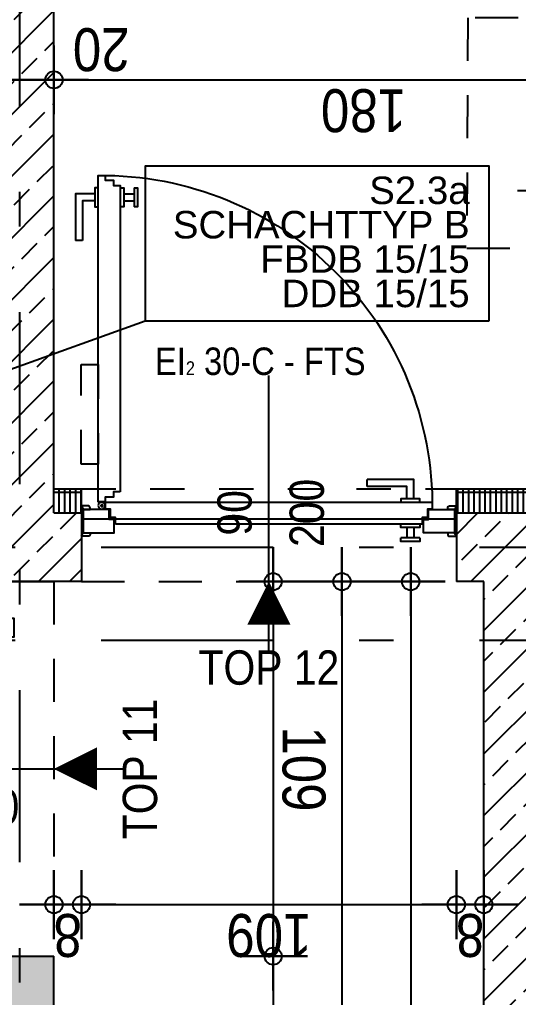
# Model space of a CAD drawing. Header units: millimetres. Extents: x 2724 to 2789, y 1496 to 1607.
# Drawn here: x 2777.423 to 2778.874, y 1541.384 to 1544.229 of the extents above; entities that cross this region are included whole.
import ezdxf
from ezdxf.enums import TextEntityAlignment as Align

# ---------------------------------------------------------------- set-up
doc = ezdxf.new("R2010")
doc.units = ezdxf.units.MM
doc.linetypes.add('HIDDEN2', pattern=[0.1875, 0.125, -0.0625])
doc.linetypes.add('STRICHPUNKT', pattern=[1, 0.5, -0.25, 0, -0.25])
for name, color, linetype in [('01-SYM-G00-L02-Aufbauten', 8, 'Continuous'), ('01-SYM-G00-L02-M0', 8, 'Continuous'), ('01-TXT---------M0', 1, 'Continuous'), ('02-AXO-G00-L02-M0', 8, 'STRICHPUNKT'), ('02-DIM-G00-L02-ACHSEN', 8, 'Continuous'), ('02-DIM-G00-L02-M0', 8, 'Continuous'), ('02-DIM-G00-L02-ROHBAU', 8, 'Continuous'), ('02-FIL-G00-L02-ORANGE', 40, 'Continuous'), ('02-FIL-G00-L02-STB', 8, 'Continuous'), ('02-HID-G00-L02-M0', 8, 'HIDDEN2'), ('02-TWA---------M0', 4, 'Continuous'), ('02-TWA-G00-L02-M0', 4, 'Continuous'), ('02-ZWA---------M0', 2, 'Continuous'), ('02-ZWA-G00-L02-M0', 2, 'Continuous'), ('03-TXT-G00-L02-M0', 8, 'Continuous'), ('05-STO---------M0', 1, 'Continuous'), ('05-SYM---------M0', 8, 'Continuous'), ('05-SYM-G00-L02-M0', 8, 'Continuous'), ('05-TXT--------M0', 8, 'Continuous'), ('05-TXT-G00-L02-M0', 8, 'Continuous')]:
    doc.layers.add(name, color=color, linetype=linetype)
doc.layers.add('05_HLP---------M0', color=6, linetype='Continuous', plot=False)
doc.layers.add('07_MOB-G00-L02-M0', color=6, linetype='HIDDEN2', plot=False)
doc.styles.add('ARIAL', font='arial.ttf', dxfattribs={"width": 0.85})
doc.styles.get("Standard").update_dxf_attribs({"font": 'arial.ttf'})
doc.dimstyles.new('pp chromy&schneider', dxfattribs={"dimscale": 0.005, "dimtxt": 25, "dimasz": 10, "dimexe": 0, "dimexo": 0, "dimgap": 5, "dimtad": 1, "dimdec": 1, "dimlfac": 100, "dimrnd": 0.1, "dimzin": 9, "dimdsep": 46, "dimtxsty": 'ARIAL', "dimblk": 'c&s kote', "dimcen": 0, "dimse1": 1, "dimse2": 1, "dimclrd": 8, "dimclrt": 8, "dimadec": 0, "dimazin": 0, "dimtfac": 0.75, "dimtdec": 1, "dimtix": 1, "dimtmove": 2, "dimatfit": 0, "dimldrblk": 'NONE', "dimfxl": 1, "dimtolj": 1, "dimlwd": -1, "dimarcsym": 0})
pattern_1 = [(45, (2698.5604, 1492.0539), (-0.08980256, 0.08980256), []), (45, (2698.65021, 1492.0539), (-0.08980256, 0.08980256), [0.0635, -0.03175])]
pattern_2 = [(90, (2698.560404, 1492.053903), (-0.015875, 0), []), (180, (2698.560404, 1492.0539), (0, -0.0635), [])]

# ---------------------------------------------------------------- blocks, each defined once
blk = doc.blocks.new('WET')
at = {"layer": '02-TWA---------M0'}
for points in [[(-0.545, 0), (-0.545, 0.2)], [(0.545, 0), (0.545, 0.2)]]:
    blk.add_lwpolyline(points, dxfattribs=at)
at = {"layer": '02-ZWA---------M0'}
for points in [[(-0.545, 0), (-0.545, -0.07)], [(0.545, 0), (0.545, -0.07)]]:
    blk.add_lwpolyline(points, dxfattribs=at)
at = {"layer": '05-STO---------M0'}
for points in [[(-0.54, 0.058), (-0.52, 0.058), (-0.52, 0.063, 0.414214), (-0.525, 0.068), (-0.545, 0.068)], [(0.54, 0.058), (0.52, 0.058), (0.52, 0.063, -0.414214), (0.525, 0.068), (0.545, 0.068)], [(-0.54, -0.01), (-0.52, -0.01), (-0.52, -0.015, -0.414214), (-0.525, -0.02), (-0.545, -0.02)], [(0.54, -0.01), (0.52, -0.01), (0.52, -0.015, 0.414214), (0.525, -0.02), (0.545, -0.02)]]:
    blk.add_lwpolyline(points, format="xyb", close=True, dxfattribs=at)
for points in [[(-0.464, -0.01), (-0.54, -0.01), (-0.54, 0.058), (-0.45, 0.058), (-0.45, 0.058), (-0.45, 0.058), (-0.45, 0.0195), (-0.464, 0.0195), (-0.464, -0.01)], [(0.464, -0.01), (0.54, -0.01), (0.54, 0.058), (0.45, 0.058), (0.45, 0.058), (0.45, 0.058), (0.45, 0.0195), (0.464, 0.0195), (0.464, -0.01)]]:
    blk.add_lwpolyline(points, dxfattribs=at)
at = {"layer": '05-SYM---------M0'}
for p, q in [((-0.422, -0.908), (-0.392, -0.908)), ((-0.422, -0.928), (-0.392, -0.928))]:
    blk.add_line(p, q, dxfattribs=at)
for points in [[(0.545, 0.018), (-0.545, 0.018)], [(-0.491, -0.021), (-0.481, -0.021)], [(-0.486, -0.026), (-0.486, -0.016)], [(-0.432, -0.061), (-0.432, -0.061), (-0.452, -0.061), (-0.452, -0.046), (-0.476, -0.046), (-0.476, -0.032), (-0.496, -0.032), (-0.496, -0.982), (-0.476, -0.982), (-0.476, -0.968), (-0.452, -0.968), (-0.452, -0.953), (-0.432, -0.953), (-0.432, -0.061)], [(-0.506, -0.928), (-0.562, -0.928), (-0.562, -0.793)], [(-0.542, -0.793), (-0.562, -0.793)], [(-0.506, -0.908), (-0.542, -0.908), (-0.542, -0.793)], [(-0.496, -0.9455), (-0.506, -0.9455), (-0.506, -0.8905), (-0.496, -0.8905)], [(-0.432, -0.9455), (-0.422, -0.9455), (-0.422, -0.8905), (-0.432, -0.8905)], [(-0.392, -0.9455), (-0.382, -0.9455), (-0.382, -0.8905), (-0.392, -0.8905)], [(-0.392, -0.9455), (-0.392, -0.8905)]]:
    blk.add_lwpolyline(points, dxfattribs=at)
at = {"layer": '05-SYM---------M0', "linetype": 'HIDDEN2', "ltscale": 0.2}
blk.add_lwpolyline([(-0.496, -0.142), (-0.546, -0.142), (-0.546, -0.432), (-0.496, -0.432)], close=True, dxfattribs=at)
at = {"layer": '05-SYM---------M0'}
blk.add_circle((-0.486, -0.021), 0.01, dxfattribs=at)
blk.add_arc((-0.486, -0.021), 0.9611, 269.4038, 0.6558, dxfattribs=at)
at = {"layer": '05_HLP---------M0'}
for p, q in [((0.401, 0.043), (0.401, 0.073)), ((0.421, 0.043), (0.421, 0.073))]:
    blk.add_line(p, q, dxfattribs=at)
for points in [[(0.4385, 0.073), (0.4385, 0.083), (0.3835, 0.083), (0.3835, 0.073)], [(0.4385, 0.073), (0.3835, 0.073)], [(-0.446, 0.033), (-0.446, 0.033), (-0.446, 0.013), (-0.461, 0.013), (-0.461, -0.011), (-0.475, -0.011), (-0.475, -0.031), (0.475, -0.031), (0.475, -0.011), (0.461, -0.011), (0.461, 0.013), (0.446, 0.013), (0.446, 0.033), (-0.446, 0.033)], [(0.4385, 0.033), (0.4385, 0.043), (0.3835, 0.043), (0.3835, 0.033)], [(0.421, -0.041), (0.421, -0.097), (0.286, -0.097)], [(0.401, -0.041), (0.401, -0.077), (0.286, -0.077)], [(0.4385, -0.031), (0.4385, -0.041), (0.3835, -0.041), (0.3835, -0.031)], [(0.286, -0.077), (0.286, -0.097)]]:
    blk.add_lwpolyline(points, dxfattribs=at)
blk = doc.blocks.new('05-TXT')
at = {"layer": '05-TXT--------M0'}
blk.add_line((-0.4, 0), (0.4, 0), dxfattribs=at)
at = {"layer": '05-TXT--------M0', "color": 8, "style": 'ARIAL', "width": 0.85}
blk.add_attdef('BREITE', text='', height=0.1, dxfattribs=at).set_placement((0, 0.05), align=Align.CENTER)
blk.add_attdef('HÖHE', text='', height=0.1, rotation=360, dxfattribs=at).set_placement((0, -0.06), align=Align.TOP_CENTER)
blk = doc.blocks.new('00-top')
blk.add_lwpolyline([(0, 0, 0, 0.125, 0), (-0.125, 0, 0.125, 0.125, 0)], format="xyseb")
at = {"layer": '01-TXT---------M0', "color": 8, "style": 'ARIAL', "width": 0.85}
for tag, p in [('NUMBER', (-0.3, 0)), ('TOP', (-0.65, 0))]:
    blk.add_attdef(tag, text='', height=0.1, rotation=90, dxfattribs=at).set_placement(p, align=Align.MIDDLE_CENTER)
blk = doc.blocks.new('BodenWandaufbau')
blk.add_line((0.5972, -0.3907), (0.5972, -1.8107))
blk.add_lwpolyline([(0.5972, -0.3907), (0.8472, -0.3907), (0.8472, -0.1907), (0.3472, -0.1907), (0.3472, -0.3907)], close=True)
at = {"layer": '01-TXT---------M0', "color": 0, "style": 'ARIAL', "width": 0.85}
blk.add_attdef('NR', text='', height=0.1, rotation=0, dxfattribs=at).set_placement((0.5972, -0.2907), align=Align.MIDDLE)
blk = doc.blocks.new('c&s kote')
at = {"color": 8}
for p, q in [((0, -2), (0, 2)), ((0, 2), (0, -2)), ((-2, 0), (2, 0)), ((2, 0), (-2, 0))]:
    blk.add_line(p, q, dxfattribs=at)
blk.add_circle((0, 0), 0.5, dxfattribs=at)
blk = doc.blocks.new('*D1969')
at = {"layer": '02-DIM-G00-L02-M0', "color": 8, "transparency": 16777216}
blk.add_line((2777.573, 1544.0539), (2779.273, 1544.0539), dxfattribs=at)
at = {"layer": 'Defpoints', "color": 0, "transparency": 16777216}
for p in [(2779.323, 1544.0539), (2777.523, 1542.8639), (2779.323, 1542.8639)]:
    blk.add_point(p, dxfattribs=at)
at = {"layer": '02-DIM-G00-L02-M0', "color": 8, "transparency": 16777216, "xscale": 0.05, "yscale": 0.05, "zscale": 0.05, "rotation": 180}
blk.add_blockref('c&s kote', (2777.523, 1544.0539), dxfattribs=at)
at = {"layer": '02-DIM-G00-L02-M0', "color": 8, "transparency": 16777216, "xscale": 0.05, "yscale": 0.05, "zscale": 0.05}
blk.add_blockref('c&s kote', (2779.323, 1544.0539), dxfattribs=at)
at = {"layer": '02-DIM-G00-L02-M0', "color": 8, "transparency": 16777216, "insert": (2778.423, 1543.9651), "char_height": 0.125, "attachment_point": 5, "rotation": 180, "style": 'ARIAL'}
blk.add_mtext('\\A1;180', dxfattribs=at)
blk = doc.blocks.new('_None')
blk = doc.blocks.new('*D1978')
at = {"layer": '02-DIM-G00-L02-M0', "color": 8, "transparency": 16777216}
for p, q in [((2778.923, 1540.8539), (2778.873, 1540.8539)), ((2778.973, 1540.8539), (2779.043, 1540.8539)), ((2779.093, 1540.8539), (2779.143, 1540.8539))]:
    blk.add_line(p, q, dxfattribs=at)
at = {"layer": 'Defpoints', "color": 0, "transparency": 16777216}
for p in [(2778.973, 1542.5939), (2779.043, 1542.5939), (2779.043, 1540.8539)]:
    blk.add_point(p, dxfattribs=at)
at = {"layer": '02-DIM-G00-L02-M0', "color": 8, "transparency": 16777216, "xscale": 0.05, "yscale": 0.05, "zscale": 0.05}
blk.add_blockref('c&s kote', (2778.973, 1540.8539), dxfattribs=at)
at = {"layer": '02-DIM-G00-L02-M0', "color": 8, "transparency": 16777216, "xscale": 0.05, "yscale": 0.05, "zscale": 0.05, "rotation": 180}
blk.add_blockref('c&s kote', (2779.043, 1540.8539), dxfattribs=at)
at = {"layer": '02-DIM-G00-L02-M0', "color": 8, "transparency": 16777216, "insert": (2779.1604, 1540.9414), "char_height": 0.125, "attachment_point": 5, "rotation": 180, "style": 'ARIAL'}
blk.add_mtext('\\A1;7', dxfattribs=at)
blk = doc.blocks.new('*D2060')
at = {"layer": '02-DIM-G00-L02-ROHBAU', "color": 8, "transparency": 16777216}
blk.add_line((2778.5604, 1542.5439), (2778.5604, 1538.1239), dxfattribs=at)
at = {"layer": 'Defpoints', "color": 0, "transparency": 16777216}
for p in [(2778.773, 1542.5939), (2777.523, 1538.0739), (2778.5604, 1538.0739)]:
    blk.add_point(p, dxfattribs=at)
at = {"layer": '02-DIM-G00-L02-ROHBAU', "color": 8, "transparency": 16777216, "xscale": 0.05, "yscale": 0.05, "zscale": 0.05}
for p, rotation in [((2778.5604, 1542.5939), 90), ((2778.5604, 1538.0739), 270)]:
    blk.add_blockref('c&s kote', p, dxfattribs=dict(at, rotation=rotation))
at = {"layer": '02-DIM-G00-L02-ROHBAU', "color": 8, "transparency": 16777216, "insert": (2778.6492, 1540.3339), "char_height": 0.125, "attachment_point": 5, "rotation": 270, "style": 'ARIAL'}
blk.add_mtext('\\A1;452', dxfattribs=at)
blk = doc.blocks.new('*D2063')
at = {"layer": '02-DIM-G00-L02-ROHBAU', "color": 8, "transparency": 16777216}
blk.add_line((2778.3604, 1542.5439), (2778.3604, 1538.9639), dxfattribs=at)
at = {"layer": 'Defpoints', "color": 0, "transparency": 16777216}
for p in [(2777.523, 1542.5939), (2777.323, 1538.9139), (2778.3604, 1538.9139)]:
    blk.add_point(p, dxfattribs=at)
at = {"layer": '02-DIM-G00-L02-ROHBAU', "color": 8, "transparency": 16777216, "xscale": 0.05, "yscale": 0.05, "zscale": 0.05}
for p, rotation in [((2778.3604, 1542.5939), 90), ((2778.3604, 1538.9139), 270)]:
    blk.add_blockref('c&s kote', p, dxfattribs=dict(at, rotation=rotation))
at = {"layer": '02-DIM-G00-L02-ROHBAU', "color": 8, "transparency": 16777216, "insert": (2778.4493, 1540.7539), "char_height": 0.125, "attachment_point": 5, "rotation": 270, "style": 'ARIAL'}
blk.add_mtext('\\A1;368', dxfattribs=at)
blk = doc.blocks.new('*D2280')
at = {"layer": '02-DIM-G00-L02-ACHSEN', "color": 8, "transparency": 16777216}
blk.add_arc((2784.673, 1551.9139), 0.3783, 7.5792, 82.4208, dxfattribs=at)
at = {"layer": 'Defpoints', "color": 0, "transparency": 16777216}
for p in [(2784.673, 1554.3776), (2785.0006, 1552.103), (2753.3838, 1551.9139), (2787.073, 1551.9139), (2784.673, 1519.4502)]:
    blk.add_point(p, dxfattribs=at)
at = {"layer": '02-DIM-G00-L02-ACHSEN', "color": 8, "transparency": 16777216, "xscale": 0.05, "yscale": 0.05, "zscale": 0.05}
for p, rotation in [((2784.673, 1552.2922), 176.2103799032496), ((2785.0513, 1551.9139), 273.7896200980838)]:
    blk.add_blockref('c&s kote', p, dxfattribs=dict(at, rotation=rotation))
at = {"layer": '02-DIM-G00-L02-ACHSEN', "color": 8, "transparency": 16777216, "insert": (2785.0033, 1552.2442), "char_height": 0.125, "attachment_point": 5, "rotation": 315, "style": 'ARIAL'}
blk.add_mtext('\\A1;90.00°', dxfattribs=at)
blk = doc.blocks.new('*D2293')
at = {"layer": '02-DIM-G00-L02-ACHSEN', "color": 8, "transparency": 16777216}
blk.add_arc((2756.5033, 1522.5206), 0.9468, 182.3387, 266.9683, dxfattribs=at)
at = {"layer": 'Defpoints', "color": 0, "transparency": 16777216}
for p in [(2756.5063, 1553.0776), (2753.4604, 1522.5571), (2787.073, 1522.1537), (2755.6796, 1522.0538), (2756.503, 1519.4502)]:
    blk.add_point(p, dxfattribs=at)
at = {"layer": '02-DIM-G00-L02-ACHSEN', "color": 8, "transparency": 16777216, "xscale": 0.05, "yscale": 0.05, "zscale": 0.05}
for p, rotation in [((2755.5566, 1522.5319), 90.82557498969469), ((2756.5032, 1521.5738), 358.4814073576036)]:
    blk.add_blockref('c&s kote', p, dxfattribs=dict(at, rotation=rotation))
at = {"layer": '02-DIM-G00-L02-ACHSEN', "color": 8, "transparency": 16777216, "insert": (2755.893, 1521.9176), "char_height": 0.125, "attachment_point": 5, "rotation": 314.6535, "style": 'ARIAL'}
blk.add_mtext('\\A1;90.68°', dxfattribs=at)
blk = doc.blocks.new('*D2294')
at = {"layer": '02-DIM-G00-L02-ACHSEN', "color": 8, "transparency": 16777216}
blk.add_arc((2784.673, 1522.1825), 0.9163, 273.127, 356.1855, dxfattribs=at)
at = {"layer": 'Defpoints', "color": 0, "transparency": 16777216}
for p in [(2784.673, 1554.3776), (2753.4604, 1522.5571), (2787.073, 1522.1537), (2785.128, 1521.3872), (2784.673, 1519.4502)]:
    blk.add_point(p, dxfattribs=at)
at = {"layer": '02-DIM-G00-L02-ACHSEN', "color": 8, "transparency": 16777216, "xscale": 0.05, "yscale": 0.05, "zscale": 0.05}
for p, rotation in [((2785.5892, 1522.1715), 87.74900272428482), ((2784.673, 1521.2663), 181.5634809219669)]:
    blk.add_blockref('c&s kote', p, dxfattribs=dict(at, rotation=rotation))
at = {"layer": '02-DIM-G00-L02-ACHSEN', "color": 8, "transparency": 16777216, "insert": (2785.3795, 1521.4675), "char_height": 0.125, "attachment_point": 5, "rotation": 224.6562, "style": 'ARIAL'}
blk.add_mtext('\\A1;89.31°', dxfattribs=at)
blk = doc.blocks.new('*D2494')
at = {"layer": '02-DIM-G00-L02-ROHBAU', "color": 8, "transparency": 16777216}
blk.add_line((2778.1604, 1542.5439), (2778.1604, 1541.5539), dxfattribs=at)
at = {"layer": 'Defpoints', "color": 0, "transparency": 16777216}
for p in [(2777.523, 1542.5939), (2777.523, 1541.5039), (2778.1604, 1541.5039)]:
    blk.add_point(p, dxfattribs=at)
at = {"layer": '02-DIM-G00-L02-ROHBAU', "color": 8, "transparency": 16777216, "xscale": 0.05, "yscale": 0.05, "zscale": 0.05}
for p, rotation in [((2778.1604, 1542.5939), 90), ((2778.1604, 1541.5039), 270)]:
    blk.add_blockref('c&s kote', p, dxfattribs=dict(at, rotation=rotation))
at = {"layer": '02-DIM-G00-L02-ROHBAU', "color": 8, "transparency": 16777216, "insert": (2778.2492, 1542.0489), "char_height": 0.125, "attachment_point": 5, "rotation": 270, "style": 'ARIAL'}
blk.add_mtext('\\A1;109', dxfattribs=at)
blk = doc.blocks.new('*D2495')
at = {"layer": '02-DIM-G00-L02-ROHBAU', "color": 8, "transparency": 16777216}
for p, q in [((2777.473, 1541.6539), (2777.423, 1541.6539)), ((2777.523, 1541.6539), (2777.603, 1541.6539)), ((2777.653, 1541.6539), (2777.703, 1541.6539))]:
    blk.add_line(p, q, dxfattribs=at)
at = {"layer": 'Defpoints', "color": 0, "transparency": 16777216}
for p in [(2777.523, 1542.5939), (2777.603, 1542.5939), (2777.603, 1541.6539)]:
    blk.add_point(p, dxfattribs=at)
at = {"layer": '02-DIM-G00-L02-ROHBAU', "color": 8, "transparency": 16777216, "xscale": 0.05, "yscale": 0.05, "zscale": 0.05}
blk.add_blockref('c&s kote', (2777.523, 1541.6539), dxfattribs=at)
at = {"layer": '02-DIM-G00-L02-ROHBAU', "color": 8, "transparency": 16777216, "xscale": 0.05, "yscale": 0.05, "zscale": 0.05, "rotation": 180}
blk.add_blockref('c&s kote', (2777.603, 1541.6539), dxfattribs=at)
at = {"layer": '02-DIM-G00-L02-ROHBAU', "color": 8, "transparency": 16777216, "insert": (2777.563, 1541.5651), "char_height": 0.125, "attachment_point": 5, "rotation": 180, "style": 'ARIAL'}
blk.add_mtext('\\A1;8', dxfattribs=at)
blk = doc.blocks.new('*D2496')
at = {"layer": '02-DIM-G00-L02-ROHBAU', "color": 8, "transparency": 16777216}
blk.add_line((2777.653, 1541.6539), (2778.643, 1541.6539), dxfattribs=at)
at = {"layer": 'Defpoints', "color": 0, "transparency": 16777216}
for p in [(2777.603, 1542.5939), (2778.693, 1542.5939), (2778.693, 1541.6539)]:
    blk.add_point(p, dxfattribs=at)
at = {"layer": '02-DIM-G00-L02-ROHBAU', "color": 8, "transparency": 16777216, "xscale": 0.05, "yscale": 0.05, "zscale": 0.05, "rotation": 180}
blk.add_blockref('c&s kote', (2777.603, 1541.6539), dxfattribs=at)
at = {"layer": '02-DIM-G00-L02-ROHBAU', "color": 8, "transparency": 16777216, "xscale": 0.05, "yscale": 0.05, "zscale": 0.05}
blk.add_blockref('c&s kote', (2778.693, 1541.6539), dxfattribs=at)
at = {"layer": '02-DIM-G00-L02-ROHBAU', "color": 8, "transparency": 16777216, "insert": (2778.148, 1541.5651), "char_height": 0.125, "attachment_point": 5, "rotation": 180, "style": 'ARIAL'}
blk.add_mtext('\\A1;109', dxfattribs=at)
blk = doc.blocks.new('*D2497')
at = {"layer": '02-DIM-G00-L02-ROHBAU', "color": 8, "transparency": 16777216}
for p, q in [((2778.643, 1541.6539), (2778.593, 1541.6539)), ((2778.693, 1541.6539), (2778.773, 1541.6539)), ((2778.823, 1541.6539), (2778.873, 1541.6539))]:
    blk.add_line(p, q, dxfattribs=at)
at = {"layer": 'Defpoints', "color": 0, "transparency": 16777216}
for p in [(2778.693, 1542.5939), (2778.773, 1542.5939), (2778.773, 1541.6539)]:
    blk.add_point(p, dxfattribs=at)
at = {"layer": '02-DIM-G00-L02-ROHBAU', "color": 8, "transparency": 16777216, "xscale": 0.05, "yscale": 0.05, "zscale": 0.05}
blk.add_blockref('c&s kote', (2778.693, 1541.6539), dxfattribs=at)
at = {"layer": '02-DIM-G00-L02-ROHBAU', "color": 8, "transparency": 16777216, "xscale": 0.05, "yscale": 0.05, "zscale": 0.05, "rotation": 180}
blk.add_blockref('c&s kote', (2778.773, 1541.6539), dxfattribs=at)
at = {"layer": '02-DIM-G00-L02-ROHBAU', "color": 8, "transparency": 16777216, "insert": (2778.733, 1541.5651), "char_height": 0.125, "attachment_point": 5, "rotation": 180, "style": 'ARIAL'}
blk.add_mtext('\\A1;8', dxfattribs=at)
blk = doc.blocks.new('*D2498')
at = {"layer": '02-DIM-G00-L02-ROHBAU', "color": 8, "transparency": 16777216}
blk.add_line((2778.1604, 1541.4539), (2778.1604, 1538.1239), dxfattribs=at)
at = {"layer": 'Defpoints', "color": 0, "transparency": 16777216}
for p in [(2777.523, 1541.5039), (2777.523, 1538.0739), (2778.1604, 1538.0739)]:
    blk.add_point(p, dxfattribs=at)
at = {"layer": '02-DIM-G00-L02-ROHBAU', "color": 8, "transparency": 16777216, "xscale": 0.05, "yscale": 0.05, "zscale": 0.05}
for p, rotation in [((2778.1604, 1541.5039), 90), ((2778.1604, 1538.0739), 270)]:
    blk.add_blockref('c&s kote', p, dxfattribs=dict(at, rotation=rotation))
at = {"layer": '02-DIM-G00-L02-ROHBAU', "color": 8, "transparency": 16777216, "insert": (2778.0715, 1539.6039), "char_height": 0.125, "attachment_point": 5, "rotation": 270, "style": 'ARIAL'}
blk.add_mtext('\\A1;343', dxfattribs=at)
blk = doc.blocks.new('*D2507')
at = {"layer": '02-DIM-G00-L02-ROHBAU', "color": 8, "transparency": 16777216}
blk.add_line((2776.2604, 1543.0339), (2776.2604, 1542.7439), dxfattribs=at)
at = {"layer": 'Defpoints', "color": 0, "transparency": 16777216}
for p in [(2777.173, 1543.0839), (2776.2604, 1542.6939), (2777.603, 1542.6939)]:
    blk.add_point(p, dxfattribs=at)
at = {"layer": '02-DIM-G00-L02-ROHBAU', "color": 8, "transparency": 16777216, "xscale": 0.05, "yscale": 0.05, "zscale": 0.05}
for p, rotation in [((2776.2604, 1543.0839), 90), ((2776.2604, 1542.6939), 270)]:
    blk.add_blockref('c&s kote', p, dxfattribs=dict(at, rotation=rotation))
at = {"layer": '02-DIM-G00-L02-ROHBAU', "color": 8, "transparency": 16777216, "insert": (2776.3493, 1542.8889), "char_height": 0.125, "attachment_point": 5, "rotation": 270, "style": 'ARIAL'}
blk.add_mtext('\\A1;39', dxfattribs=at)
blk = doc.blocks.new('*D2509')
at = {"layer": '02-DIM-G00-L02-M0', "color": 8, "transparency": 16777216}
for p, q in [((2777.273, 1544.0539), (2777.223, 1544.0539)), ((2777.323, 1544.0539), (2777.523, 1544.0539)), ((2777.573, 1544.0539), (2777.623, 1544.0539))]:
    blk.add_line(p, q, dxfattribs=at)
at = {"layer": 'Defpoints', "color": 0, "transparency": 16777216}
for p in [(2777.523, 1544.0539), (2777.323, 1543.3089), (2777.523, 1542.8639)]:
    blk.add_point(p, dxfattribs=at)
at = {"layer": '02-DIM-G00-L02-M0', "color": 8, "transparency": 16777216, "xscale": 0.05, "yscale": 0.05, "zscale": 0.05}
blk.add_blockref('c&s kote', (2777.323, 1544.0539), dxfattribs=at)
at = {"layer": '02-DIM-G00-L02-M0', "color": 8, "transparency": 16777216, "xscale": 0.05, "yscale": 0.05, "zscale": 0.05, "rotation": 180}
blk.add_blockref('c&s kote', (2777.523, 1544.0539), dxfattribs=at)
at = {"layer": '02-DIM-G00-L02-M0', "color": 8, "transparency": 16777216, "insert": (2777.6604, 1544.1427), "char_height": 0.125, "attachment_point": 5, "rotation": 180, "style": 'ARIAL'}
blk.add_mtext('\\A1;20', dxfattribs=at)

msp = doc.modelspace()

# ---------------------------------------------------------------- hatches: boundary and pattern name
at = {"layer": '02-FIL-G00-L02-ORANGE'}
h = msp.add_hatch(dxfattribs=at)
h.set_pattern_fill('GRATE', color=256, scale=0.02, angle=197.0465, style=0)
h.set_pattern_definition(pattern_2)
h.paths.add_polyline_path([(2777.603, 1542.8639), (2777.523, 1542.8639), (2777.523, 1542.7939), (2777.603, 1542.7939)])
h = msp.add_hatch(dxfattribs=at)
h.set_pattern_fill('GRATE', color=256, scale=0.02, angle=197.0465, style=0)
h.set_pattern_definition(pattern_2)
h.paths.add_polyline_path([(2779.323, 1542.8639), (2778.693, 1542.8639), (2778.693, 1542.7939), (2779.323, 1542.7939)])
at = {"layer": '02-FIL-G00-L02-STB'}
h = msp.add_hatch(dxfattribs=at)
h.set_pattern_fill('ANSI33', color=256, scale=0.02, angle=107.0465, style=0)
h.set_pattern_definition(pattern_1)
h.paths.add_polyline_path([(2777.523, 1547.0189), (2775.623, 1547.0189), (2775.623, 1548.1889), (2771.623, 1548.1889), (2771.623, 1549.3439), (2771.499, 1549.3439), (2771.499, 1549.3439), (2771.423, 1549.3439), (2771.423, 1545.9239), (2771.499, 1545.9239), (2771.499, 1545.9239), (2771.623, 1545.9239), (2771.623, 1547.9889), (2775.423, 1547.9889), (2775.423, 1546.8189), (2777.323, 1546.8189), (2777.323, 1542.5939), (2777.523, 1542.5939), (2777.603, 1542.5939), (2777.603, 1542.7939), (2777.523, 1542.7939)])
h = msp.add_hatch(dxfattribs=at)
h.set_pattern_fill('ANSI33', color=256, scale=0.02, angle=107.0465, style=0)
h.set_pattern_definition(pattern_1)
h.paths.add_polyline_path([(2771.393, 1540.4039), (2773.503, 1540.4039), (2773.503, 1538.0739), (2773.703, 1538.0739), (2773.703, 1538.7139), (2774.303, 1538.7139), (2775.068, 1538.7139), (2775.068, 1538.7139), (2776.918, 1538.7139), (2776.918, 1538.7139), (2777.023, 1538.7139), (2777.023, 1538.7139), (2777.323, 1538.7139), (2777.323, 1538.1789), (2777.323, 1538.0739), (2777.523, 1538.0739), (2777.523, 1541.5039), (2777.323, 1541.5039), (2777.323, 1538.9139), (2773.703, 1538.9139), (2773.703, 1539.2939), (2773.703, 1540.6039), (2771.193, 1540.6039), (2771.193, 1539.3239), (2766.703, 1539.3239), (2766.703, 1542.3239), (2768.873, 1542.3239), (2768.873, 1542.4479), (2768.873, 1542.4479), (2768.873, 1542.5239), (2766.703, 1542.5239), (2766.703, 1544.0239), (2765.763, 1544.0239), (2765.763, 1543.8239), (2766.503, 1543.8239), (2766.503, 1539.0189), (2766.703, 1539.0189), (2766.703, 1539.1239), (2769.693, 1539.1239), (2769.693, 1539.0389), (2769.893, 1539.0389), (2769.893, 1539.1239), (2771.393, 1539.1239)])
h = msp.add_hatch(dxfattribs=at)
h.set_pattern_fill('ANSI33', color=256, scale=0.02, angle=107.0465, style=0)
h.set_pattern_definition(pattern_1)
h.paths.add_polyline_path([(2784.773, 1542.7939), (2781.723, 1542.7939), (2781.723, 1543.9839), (2781.647, 1543.9839), (2781.647, 1543.9839), (2781.523, 1543.9839), (2781.523, 1542.7939), (2781.373, 1542.7939), (2778.693, 1542.7939), (2778.693, 1542.5939), (2778.773, 1542.5939), (2778.773, 1535.2889), (2778.973, 1535.2889), (2778.973, 1542.5939), (2782.543, 1542.5939), (2782.543, 1541.7039), (2782.667, 1541.7039), (2782.667, 1541.7039), (2782.743, 1541.7039), (2782.743, 1542.5939), (2784.773, 1542.5939)])

# ---------------------------------------------------------------- linework, layer by layer
at = {"layer": '02-AXO-G00-L02-M0'}
for points in [[(2777.423, 1554.3776), (2777.423, 1519.4502)], [(2753.4604, 1542.6939), (2787.073, 1542.6939)], [(2753.4604, 1542.4239), (2787.073, 1542.4239)]]:
    msp.add_lwpolyline(points, dxfattribs=at)
at = {"layer": '02-HID-G00-L02-M0', "ltscale": 0.5}
msp.add_lwpolyline([(2777.603, 1542.8639), (2778.693, 1542.8639)], dxfattribs=at)
at = {"layer": '02-HID-G00-L02-M0'}
for points in [[(2777.523, 1542.5939), (2777.523, 1541.5039)], [(2777.603, 1542.5939), (2778.693, 1542.5939)]]:
    msp.add_lwpolyline(points, dxfattribs=at)
at = {"layer": '02-TWA-G00-L02-M0'}
for p, q in [((2777.603, 1542.5939), (2777.323, 1542.5939)), ((2778.773, 1542.5939), (2778.693, 1542.5939)), ((2778.773, 1535.2889), (2778.773, 1542.5939))]:
    msp.add_line(p, q, dxfattribs=at)
for points in [[(2777.523, 1542.7939), (2777.523, 1547.0189)], [(2777.523, 1542.7939), (2777.603, 1542.7939)], [(2778.693, 1542.7939), (2781.523, 1542.7939)], [(2777.523, 1538.0739), (2777.523, 1541.5039)]]:
    msp.add_lwpolyline(points, dxfattribs=at)
at = {"layer": '02-ZWA-G00-L02-M0'}
for points in [[(2777.523, 1542.8639), (2777.603, 1542.8639)], [(2778.693, 1542.8639), (2779.323, 1542.8639)]]:
    msp.add_lwpolyline(points, dxfattribs=at)
at = {"layer": '03-TXT-G00-L02-M0'}
for points in [[(2778.7886, 1543.3525), (2778.7886, 1543.3525), (2778.7886, 1543.8025), (2777.7886, 1543.8025), (2777.7886, 1543.3525), (2778.7886, 1543.3525)], [(2777.248, 1543.1589), (2777.7886, 1543.3525)]]:
    msp.add_lwpolyline(points, dxfattribs=at)
at = {"layer": '07_MOB-G00-L02-M0'}
msp.add_lwpolyline([(2779.323, 1544.234), (2778.726, 1544.2339), (2778.7234, 1543.5639), (2779.323, 1543.5639), (2779.323, 1544.234)], close=True, dxfattribs=at)
msp.add_lwpolyline([(2778.8708, 1543.7316), (2779.1708, 1543.7316)], dxfattribs=at)

# ---------------------------------------------------------------- block references
at = {"layer": '01-SYM-G00-L02-Aufbauten', "rotation": 90.00000001884052}
msp.add_blockref('BodenWandaufbau', (2775.8424, 1543.8167), dxfattribs=at).add_auto_attribs({'NR': 'IW02'})
at = {"layer": '01-SYM-G00-L02-M0'}
ref = msp.add_blockref('00-top', (2778.148, 1542.5939), dxfattribs=dict(at, rotation=89.99999995395588))
ref.add_attrib('TOP', 'TOP 12', dxfattribs={"layer": '01-TXT---------M0', "color": 8, "height": 0.1, "rotation": 180, "style": 'ARIAL', "text_generation_flag": 6, "width": 0.85}).set_placement((2778.148, 1542.3439), align=Align.MIDDLE_CENTER)
ref = msp.add_blockref('00-top', (2777.523, 1542.0489), dxfattribs=dict(at, rotation=179.9999999805203))
ref.add_attrib('TOP', 'TOP 11', dxfattribs={"layer": '01-TXT---------M0', "color": 8, "height": 0.1, "rotation": 270, "style": 'ARIAL', "text_generation_flag": 6, "width": 0.85}).set_placement((2777.773, 1542.0489), align=Align.MIDDLE_CENTER)
at = {"layer": '05-SYM-G00-L02-M0', "xscale": -1}
for p, rotation in [((2778.148, 1542.7939), 180.000000000119), ((2777.323, 1542.0489), 269.9999999887316)]:
    msp.add_blockref('WET', p, dxfattribs=dict(at, rotation=rotation))
at = {"layer": '05-TXT-G00-L02-M0'}
for p, rotation in [((2778.148, 1542.7939), 89.99999996970006), ((2777.323, 1542.0489), 359.999999998908)]:
    msp.add_blockref('05-TXT', p, dxfattribs=dict(at, rotation=rotation)).add_auto_attribs({'BREITE': '90', 'HÖHE': '200'})

# ---------------------------------------------------------------- texts
at = {"layer": '03-TXT-G00-L02-M0', "char_height": 0.08, "attachment_point": 9}
for s, insert, width in [('{\\fArial|b0|i0|c0|p34;S2.3a}', (2778.7317, 1543.6913), 0.9486), ('{\\fArial|b0|i0|c0|p34;SCHACHTTYP B}', (2778.7317, 1543.5913), 0.9486), ('{\\fArial|b0|i0|c0|p34;FBDB 15/15}', (2778.7317, 1543.4913), 0.9486), ('{\\fArial|b0|i0|c0|p34;DDB 15/15}', (2778.7317, 1543.3913), 0.7507)]:
    msp.add_mtext(s, dxfattribs=dict(at, insert=insert, width=width))
at = {"layer": '05-TXT-G00-L02-M0', "insert": (2778.123, 1543.1939), "char_height": 0.08, "width": 1.2, "attachment_point": 8, "style": 'ARIAL'}
msp.add_mtext('EI{\\H0.5x;2} 30-C - FTS', dxfattribs=at)

# ---------------------------------------------------------------- dimensions: what is measured, and where the dimension line sits
at = {"layer": '02-DIM-G00-L02-ACHSEN'}
for base, line1, line2, picture, middle in [((2785.0006, 1552.103), ((2753.3838, 1551.9139), (2787.073, 1551.9139)), ((2784.673, 1554.3776), (2784.673, 1519.4502)), '*D2280', (2785.0033, 1552.2442)), ((2785.128, 1521.3872), ((2784.673, 1554.3776), (2784.673, 1519.4502)), ((2753.4604, 1522.5571), (2787.073, 1522.1537)), '*D2294', (2785.3795, 1521.4675)), ((2755.6796, 1522.0538), ((2756.5063, 1553.0776), (2756.503, 1519.4502)), ((2753.4604, 1522.5571), (2787.073, 1522.1537)), '*D2293', (2755.893, 1521.9176))]:
    dim = msp.add_angular_dim_2l(base=base, line1=line1, line2=line2, dimstyle='pp chromy&schneider', override={"dimzin": 8, "dimadec": 2}, dxfattribs=at)
    dim.commit()
    dim.dimension.update_dxf_attribs({"geometry": picture, "text_midpoint": middle})
at = {"layer": '02-DIM-G00-L02-M0'}
for base, p1, p2, picture, middle in [((2777.523, 1544.0539), (2777.323, 1543.3089), (2777.523, 1542.8639), '*D2509', (2777.6604, 1544.1427)), ((2779.043, 1540.8539), (2778.973, 1542.5939), (2779.043, 1542.5939), '*D1978', (2779.1604, 1540.9414))]:
    dim = msp.add_linear_dim(base=base, p1=p1, p2=p2, dimstyle='pp chromy&schneider', override={"dimzin": 8}, dxfattribs=at)
    dim.commit()
    dim.dimension.update_dxf_attribs({"geometry": picture, "text_midpoint": middle, "dimtype": 160})
dim = msp.add_linear_dim(base=(2779.323, 1544.0539), p1=(2777.523, 1542.8639), p2=(2779.323, 1542.8639), dimstyle='pp chromy&schneider', override={"dimzin": 8}, dxfattribs=at)
dim.commit()
dim.dimension.update_dxf_attribs({"geometry": '*D1969', "text_midpoint": (2778.423, 1543.9651)})
at = {"layer": '02-DIM-G00-L02-ROHBAU'}
for base, p1, p2, picture, middle in [((2776.2604, 1542.6939), (2777.173, 1543.0839), (2777.603, 1542.6939), '*D2507', (2776.3493, 1542.8889)), ((2778.3604, 1538.9139), (2777.523, 1542.5939), (2777.323, 1538.9139), '*D2063', (2778.4493, 1540.7539)), ((2778.5604, 1538.0739), (2778.773, 1542.5939), (2777.523, 1538.0739), '*D2060', (2778.6492, 1540.3339)), ((2778.1604, 1541.5039), (2777.523, 1542.5939), (2777.523, 1541.5039), '*D2494', (2778.2492, 1542.0489))]:
    dim = msp.add_linear_dim(base=base, p1=p1, p2=p2, angle=90, dimstyle='pp chromy&schneider', override={"dimzin": 8}, dxfattribs=at)
    dim.commit()
    dim.dimension.update_dxf_attribs({"geometry": picture, "text_midpoint": middle})
for base, p1, p2, picture, middle in [((2777.603, 1541.6539), (2777.523, 1542.5939), (2777.603, 1542.5939), '*D2495', (2777.563, 1541.5651)), ((2778.693, 1541.6539), (2777.603, 1542.5939), (2778.693, 1542.5939), '*D2496', (2778.148, 1541.5651)), ((2778.773, 1541.6539), (2778.693, 1542.5939), (2778.773, 1542.5939), '*D2497', (2778.733, 1541.5651))]:
    dim = msp.add_linear_dim(base=base, p1=p1, p2=p2, dimstyle='pp chromy&schneider', override={"dimzin": 8}, dxfattribs=at)
    dim.commit()
    dim.dimension.update_dxf_attribs({"geometry": picture, "text_midpoint": middle})
dim = msp.add_linear_dim(base=(2778.1604, 1538.0739), p1=(2777.523, 1541.5039), p2=(2777.523, 1538.0739), angle=90, dimstyle='pp chromy&schneider', override={"dimzin": 8}, dxfattribs=at)
dim.commit()
dim.dimension.update_dxf_attribs({"geometry": '*D2498', "text_midpoint": (2778.0715, 1539.6039), "dimtype": 160})

doc.saveas('drawing.dxf')
